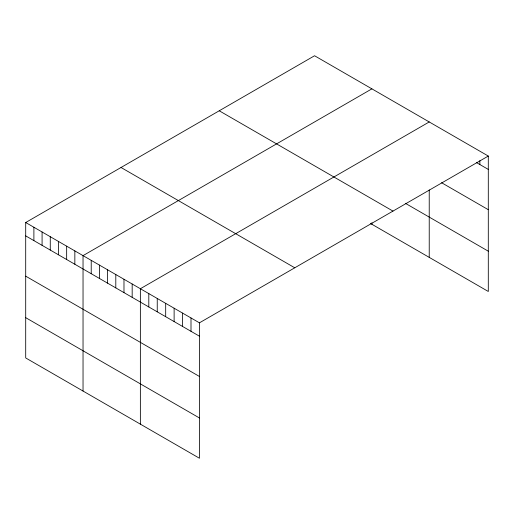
<?xml version="1.0" encoding="UTF-8"?>
<svg xmlns="http://www.w3.org/2000/svg" width="514" height="514" viewBox="0 0 514 514"><rect width="100%" height="100%" fill="white"/><g stroke="black" fill="none" stroke-linecap="round" stroke-linejoin="round"><path stroke-width="0.77" d="M488.3 156.057L199.438 322.831L199.438 458.25L25.7 357.943L25.7 222.523L314.562 55.75L488.3 156.057L488.3 291.477L370.53 223.487M371.898 88.851L83.037 255.625L83.037 391.045M429.229 121.953L140.367 288.727L140.367 424.146M476.613 162.668L488.3 169.414M441.565 182.714L488.3 209.693M405.34 203.3L488.3 251.198M219.24 110.786L392.979 211.093M121.021 167.487L294.76 267.794M25.7 222.523L199.438 322.831M25.7 235.881L199.438 336.188M25.7 276.159L199.438 376.466M25.7 317.665L199.438 417.972M479.864 160.612L479.864 164.544M429.229 189.955L429.229 257.373M371.898 222.723L371.898 224.271M191.002 317.954L191.002 331.318M182.56 313.084L182.56 326.441M174.124 308.214L174.124 321.571M165.681 303.344L165.681 316.701M157.245 298.467L157.245 311.825M148.803 293.597L148.803 306.954M132.175 283.998L132.175 297.355M123.983 279.269L123.983 292.627M115.798 274.54L115.798 287.898M107.606 269.811L107.606 283.169M99.414 265.083L99.414 278.44M91.222 260.354L91.222 273.711M74.845 250.896L74.845 264.254M66.653 246.167L66.653 259.525M58.461 241.439L58.461 254.796M50.269 236.71L50.269 250.067M42.084 231.981L42.084 245.339M33.892 227.252L33.892 240.61"/></g></svg>
